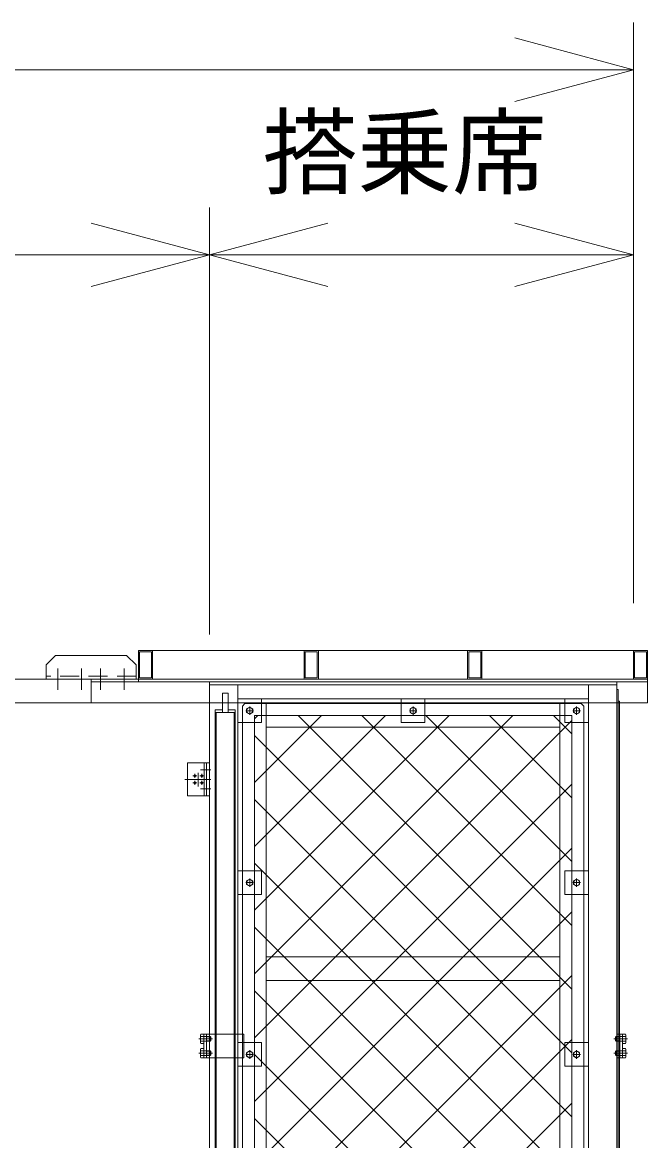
# Model space of a CAD drawing. Units: millimetres, scale not verified. Extents: x -8978 to 8399, y -12303 to 12300.
# Drawn here: x -436 to 884, y -176 to 2186 of the extents above; entities that cross this region are included whole.
import ezdxf
from ezdxf.enums import TextEntityAlignment as Align

# ---------------------------------------------------------------- set-up
doc = ezdxf.new("R2010")
doc.units = ezdxf.units.MM
doc.header["$LTSCALE"] = 20
doc.linetypes.add('CHAIN2', pattern=[12, 9, -1, 1, -1])
doc.linetypes.add('DASHED2', pattern=[3, 2, -1])
for name, color, linetype, lineweight in [('0-1_12 常用一点鎖線', 3, 'CHAIN2', 18), ('0-2_11 常用破線', 3, 'DASHED2', 18), ('0-4_10 常用実線', 3, 'Continuous', 18), ('0-D_05 寸法', 7, 'Continuous', 18), ('0-E_84 細線-01', 7, 'Continuous', 18)]:
    doc.layers.add(name, color=color, linetype=linetype, lineweight=lineweight)
doc.styles.add('ＭＳ ゴシック', font='')
doc.styles.get('ＭＳ ゴシック').set_extended_font_data('MS Gothic')

msp = doc.modelspace()

# ---------------------------------------------------------------- linework, layer by layer
at = {"layer": '0-1_12 常用一点鎖線'}
for p, q in [((-360.76, 821.21), (-360.76, 776.14)), ((-310.76, 821.21), (-310.76, 776.14)), ((-270.76, 821.21), (-270.76, 776.14)), ((-220.76, 821.21), (-220.76, 776.14)), ((44.24, 741.02), (44.24, 723.01)), ((389.24, 741.02), (389.24, 723.01)), ((734.24, 741.02), (734.24, 723.01)), ((36.24, 732.01), (52.24, 732.01)), ((381.24, 732.01), (397.24, 732.01)), ((742.24, 732.01), (726.24, 732.01)), ((-75.87, 594.51), (-67.47, 594.51)), ((-71.76, 598.74), (-71.76, 590.07)), ((-64.26, 572.23), (-64.26, 600.83)), ((-52.66, 594.51), (-61.05, 594.51)), ((-59.69, 607.01), (-37.97, 607.01)), ((-56.76, 598.74), (-56.76, 590.07)), ((-92.94, 587.01), (-37.97, 587.01)), ((-75.87, 579.51), (-67.47, 579.51)), ((-71.76, 575.29), (-71.76, 583.96)), ((-52.66, 579.51), (-61.05, 579.51)), ((-59.69, 567.01), (-37.97, 567.01)), ((-56.76, 575.29), (-56.76, 583.96)), ((44.24, 378.02), (44.24, 360.01)), ((734.24, 378.02), (734.24, 360.01)), ((36.24, 369.01), (52.24, 369.01)), ((742.24, 369.01), (726.24, 369.01)), ((-34.56, 39.01), (-62.96, 39.01)), ((813.04, 39.01), (841.44, 39.01)), ((-34.56, 9.01), (-62.96, 9.01)), ((36.24, 6.01), (52.24, 6.01)), ((44.24, -2.99), (44.24, 15.02)), ((742.24, 6.01), (726.24, 6.01)), ((734.24, -2.99), (734.24, 15.02)), ((813.04, 9.01), (841.44, 9.01))]:
    msp.add_line(p, q, dxfattribs=at)
at = {"layer": '0-2_11 常用破線'}
msp.add_line((-195.76, 805.01), (-385.76, 805.01), dxfattribs=at)
at = {"layer": '0-4_10 常用実線'}
for p, q in [((-190.76, 859.01), (-190.76, 799.01)), ((884.24, 859.01), (-190.76, 859.01)), ((-163.06, 856.71), (-188.46, 856.71)), ((-188.46, 801.31), (-188.46, 856.71)), ((-163.06, 801.31), (-163.06, 856.71)), ((-160.76, 799.01), (-160.76, 859.01)), ((159.24, 859.01), (159.24, 799.01)), ((161.54, 801.31), (161.54, 856.71)), ((186.94, 856.71), (161.54, 856.71)), ((186.94, 801.31), (186.94, 856.71)), ((189.24, 799.01), (189.24, 859.01)), ((504.24, 859.01), (504.24, 799.01)), ((506.54, 801.31), (506.54, 856.71)), ((531.94, 856.71), (506.54, 856.71)), ((531.94, 801.31), (531.94, 856.71)), ((534.24, 799.01), (534.24, 859.01)), ((854.24, 859.01), (854.24, 799.01)), ((856.54, 801.31), (856.54, 856.71)), ((881.94, 856.71), (856.54, 856.71)), ((881.94, 801.31), (881.94, 856.71)), ((884.24, 799.01), (884.24, 859.01)), ((-365.76, 849.01), (-385.76, 829.01)), ((-385.76, 829.01), (-385.76, 799.01)), ((-195.76, 829.01), (-195.76, 799.01)), ((-2090.76, 799.01), (-290.76, 799.01)), ((884.24, 799.01), (-290.76, 799.01)), ((-290.76, 799.01), (-290.76, 749.01)), ((884.24, 793.01), (-290.76, 793.01)), ((884.24, 799.01), (-190.76, 799.01)), ((884.24, 799.01), (-190.76, 799.01)), ((-190.76, 793.01), (-190.76, 799.01)), ((-190.76, 793.01), (884.24, 793.01)), ((-163.06, 801.31), (-188.46, 801.31)), ((-40.76, 793.01), (-40.76, -1744.99)), ((-40.76, 793.01), (819.24, 793.01)), ((819.24, 787.01), (-40.76, 787.01)), ((19.24, 787.01), (19.24, -1744.99)), ((186.94, 801.31), (161.54, 801.31)), ((531.94, 801.31), (506.54, 801.31)), ((759.24, 787.01), (759.24, -1744.99)), ((819.24, 793.01), (819.24, -1744.99)), ((881.94, 801.31), (856.54, 801.31)), ((884.24, 799.01), (884.24, 749.01)), ((-13.46, 769.01), (-13.46, 728.01)), ((759.24, 757.01), (19.24, 757.01)), ((364.24, 757.01), (364.24, 707.01)), ((819.24, 777.01), (822.24, 777.01)), ((822.24, 777.01), (822.24, -740.99)), ((-2090.76, 749.01), (-290.76, 749.01)), ((884.24, 749.01), (-290.76, 749.01)), ((-28.81, 734.01), (-28.81, -1695.98)), ((-28.81, 734.01), (-13.46, 734.01)), ((13.89, 734.01), (-1.46, 734.01)), ((13.89, 734.01), (13.89, -1695.98)), ((29.24, 742.01), (34.24, 747.01)), ((29.24, -366.99), (29.24, 742.01)), ((34.24, 747.01), (389.24, 747.01)), ((37.74, 735.77), (44.24, 739.52)), ((37.74, 728.26), (37.74, 735.77)), ((44.24, 739.52), (50.74, 735.77)), ((50.74, 735.77), (50.74, 728.26)), ((79.24, 747.01), (79.24, -371.99)), ((382.74, 735.77), (389.24, 739.52)), ((382.74, 728.26), (382.74, 735.77)), ((744.24, 747.01), (389.24, 747.01)), ((389.24, 739.52), (395.74, 735.77)), ((395.74, 735.77), (395.74, 728.26)), ((699.24, 747.01), (699.24, -371.99)), ((734.24, 739.52), (727.74, 735.77)), ((727.74, 735.77), (727.74, 728.26)), ((740.74, 735.77), (734.24, 739.52)), ((740.74, 728.26), (740.74, 735.77)), ((744.24, 747.01), (749.24, 742.01)), ((749.24, -366.99), (749.24, 742.01)), ((824.54, 752.01), (822.24, 752.01)), ((824.54, -715.99), (824.54, 752.01)), ((13.89, 728.01), (-28.81, 728.01)), ((-26.51, 728.01), (-26.51, -1695.98)), ((11.59, 728.01), (11.59, -1695.98)), ((37.74, 728.26), (44.24, 724.51)), ((50.74, 728.26), (44.24, 724.51)), ((54.24, 722.01), (389.24, 722.01)), ((54.24, 722.01), (54.24, -346.99)), ((382.74, 728.26), (389.24, 724.51)), ((395.74, 728.26), (389.24, 724.51)), ((724.24, 722.01), (389.24, 722.01)), ((724.24, 721.84), (723.93, 722.01)), ((724.24, 722.01), (724.24, -346.99)), ((727.74, 728.26), (734.24, 724.51)), ((740.74, 728.26), (734.24, 724.51)), ((79.24, 697.01), (389.24, 697.01)), ((699.24, 697.01), (389.24, 697.01)), ((-86.76, 622.01), (-46.76, 622.01)), ((-86.76, 622.01), (-86.76, 552.01)), ((-51.76, 552.01), (-51.76, 622.01)), ((-46.76, 622.01), (-40.76, 622.01)), ((-46.76, 552.01), (-46.76, 622.01)), ((-46.76, 552.01), (-86.76, 552.01)), ((-46.76, 552.01), (-40.76, 552.01)), ((69.24, 394.01), (19.24, 394.01)), ((709.24, 394.01), (759.24, 394.01)), ((37.74, 372.77), (44.24, 376.52)), ((37.74, 365.26), (37.74, 372.77)), ((37.74, 365.26), (44.24, 361.51)), ((44.24, 376.52), (50.74, 372.77)), ((50.74, 365.26), (44.24, 361.51)), ((50.74, 372.77), (50.74, 365.26)), ((734.24, 376.52), (727.74, 372.77)), ((727.74, 372.77), (727.74, 365.26)), ((727.74, 365.26), (734.24, 361.51)), ((740.74, 372.77), (734.24, 376.52)), ((740.74, 365.26), (734.24, 361.51)), ((740.74, 365.26), (740.74, 372.77)), ((699.24, 212.51), (79.24, 212.51)), ((699.24, 162.51), (79.24, 162.51)), ((-59.76, 30.76), (-59.76, 47.26)), ((-40.76, 49.01), (-52.76, 49.01)), ((-52.76, -0.99), (-52.76, 49.01)), ((-40.76, 49.01), (-52.76, 49.01)), ((-52.76, 29.21), (-52.76, 48.81)), ((-46.76, 49.01), (31.84, 49.01)), ((-46.76, 49.01), (-46.76, -0.99)), ((31.84, 49.01), (31.84, -0.99)), ((819.24, 49.01), (831.24, 49.01)), ((825.24, 49.01), (825.24, -0.99)), ((831.24, -0.99), (831.24, 49.01)), ((831.24, 29.21), (831.24, 48.81)), ((838.24, 30.76), (838.24, 47.26)), ((-59.76, 30.76), (-58.87, 29.21)), ((-52.76, 43.91), (-58.87, 43.91)), ((-52.76, 34.11), (-58.87, 34.11)), ((-58.87, 29.21), (-52.76, 29.21)), ((-39.26, 44.01), (-52.76, 44.01)), ((-39.26, 34.01), (-52.76, 34.01)), ((-46.76, 43.2), (-49.76, 44.01)), ((-46.76, 34.83), (-49.76, 34.01)), ((-46.76, 34.01), (-46.76, 44.01)), ((-38.45, 43.2), (-46.76, 43.2)), ((-38.45, 34.83), (-46.76, 34.83)), ((-39.26, 44.01), (-37.76, 42.51)), ((-37.76, 35.51), (-37.76, 42.51)), ((817.74, 44.01), (816.24, 42.51)), ((816.24, 35.51), (816.24, 42.51)), ((816.93, 43.2), (825.24, 43.2)), ((816.93, 34.83), (825.24, 34.83)), ((817.74, 44.01), (831.24, 44.01)), ((817.74, 34.01), (831.24, 34.01)), ((825.24, 34.01), (825.24, 44.01)), ((825.24, 43.2), (828.24, 44.01)), ((825.24, 34.83), (828.24, 34.01)), ((831.24, 43.91), (837.34, 43.91)), ((831.24, 34.11), (837.34, 34.11)), ((837.34, 29.21), (831.24, 29.21)), ((838.24, 30.76), (837.34, 29.21)), ((-59.76, 0.76), (-59.76, 17.26)), ((-59.76, 0.76), (-58.87, -0.79)), ((-52.76, 13.91), (-58.87, 13.91)), ((-52.76, 4.11), (-58.87, 4.11)), ((-52.76, -0.79), (-52.76, 18.81)), ((-39.26, 14.01), (-52.76, 14.01)), ((-39.26, 4.01), (-52.76, 4.01)), ((-46.76, 13.2), (-49.76, 14.01)), ((-46.76, 4.83), (-49.76, 4.01)), ((-46.76, 4.01), (-46.76, 14.01)), ((-38.45, 13.2), (-46.76, 13.2)), ((-38.45, 4.83), (-46.76, 4.83)), ((-39.26, 14.01), (-37.76, 12.51)), ((-37.76, 5.51), (-37.76, 12.51)), ((37.74, 9.77), (44.24, 13.52)), ((37.74, 9.77), (37.74, 2.26)), ((37.74, 2.26), (44.24, -1.49)), ((50.74, 9.77), (44.24, 13.52)), ((44.24, -1.49), (50.74, 2.26)), ((50.74, 2.26), (50.74, 9.77)), ((727.74, 9.77), (734.24, 13.52)), ((727.74, 2.26), (727.74, 9.77)), ((734.24, -1.49), (727.74, 2.26)), ((740.74, 9.77), (734.24, 13.52)), ((740.74, 2.26), (734.24, -1.49)), ((740.74, 9.77), (740.74, 2.26)), ((817.74, 14.01), (816.24, 12.51)), ((816.24, 5.51), (816.24, 12.51)), ((816.93, 13.2), (825.24, 13.2)), ((816.93, 4.83), (825.24, 4.83)), ((817.74, 14.01), (831.24, 14.01)), ((817.74, 4.01), (831.24, 4.01)), ((825.24, 4.01), (825.24, 14.01)), ((825.24, 13.2), (828.24, 14.01)), ((825.24, 4.83), (828.24, 4.01)), ((831.24, -0.79), (831.24, 18.81)), ((831.24, 13.91), (837.34, 13.91)), ((831.24, 4.11), (837.34, 4.11)), ((838.24, 0.76), (837.34, -0.79)), ((838.24, 0.76), (838.24, 17.26)), ((-58.87, -0.79), (-52.76, -0.79)), ((-40.76, -0.99), (-52.76, -0.99)), ((-46.76, -0.99), (31.84, -0.99)), ((69.24, -18.99), (19.24, -18.99)), ((709.24, -18.99), (759.24, -18.99)), ((819.24, -0.99), (831.24, -0.99)), ((837.34, -0.79), (831.24, -0.79))]:
    msp.add_line(p, q, dxfattribs=at)
for points in [[(-365.76, 849.01), (-215.76, 849.01), (-195.76, 829.01)], [(-13.46, 769.01), (-1.46, 769.01), (-1.46, 728.01)], [(69.24, 757.01), (69.24, 707.01), (19.24, 707.01)], [(414.24, 757.01), (414.24, 707.01), (364.24, 707.01)], [(709.24, 757.01), (709.24, 707.01), (759.24, 707.01)], [(69.24, 394.01), (69.24, 344.01), (19.24, 344.01)], [(709.24, 394.01), (709.24, 344.01), (759.24, 344.01)], [(-59.76, 47.26), (-58.87, 48.81), (-52.76, 48.81)], [(-40.76, -0.99), (-52.76, -0.99), (-52.76, 49.01)], [(838.24, 47.26), (837.34, 48.81), (831.24, 48.81)], [(-37.76, 35.51), (-39.26, 34.01), (-39.26, 44.01)], [(69.24, -18.99), (69.24, 31.01), (19.24, 31.01)], [(709.24, -18.99), (709.24, 31.01), (759.24, 31.01)], [(816.24, 35.51), (817.74, 34.01), (817.74, 44.01)], [(-59.76, 17.26), (-58.87, 18.81), (-52.76, 18.81)], [(-37.76, 5.51), (-39.26, 4.01), (-39.26, 14.01)], [(816.24, 5.51), (817.74, 4.01), (817.74, 14.01)], [(838.24, 17.26), (837.34, 18.81), (831.24, 18.81)]]:
    msp.add_lwpolyline(points, dxfattribs=at)
for centre, radius in [((44.24, 732.01), 6.5), ((389.24, 732.01), 6.5), ((734.24, 732.01), 6.5), ((-71.76, 594.51), 2), ((-71.76, 594.51), 1.65), ((-56.76, 594.51), 2), ((-56.76, 594.51), 1.65), ((-71.76, 579.51), 2), ((-71.76, 579.51), 1.65), ((-56.76, 579.51), 2), ((-56.76, 579.51), 1.65), ((44.24, 369.01), 6.5), ((734.24, 369.01), 6.5), ((44.24, 6.01), 6.5), ((734.24, 6.01), 6.5)]:
    msp.add_circle(centre, radius, dxfattribs=at)
for centre, radius, start, end in [((-55.96, 46.36), 3.8, 180, 220.1307), ((-45.9, 39.01), 13.86, 159.30014, 200.69986), ((-55.96, 31.66), 3.8, 139.8693, 180), ((834.44, 46.36), 3.8, 319.8693, 0), ((824.38, 39.01), 13.86, 339.30014, 20.69986), ((834.44, 31.66), 3.8, 0, 40.1307), ((-55.96, 16.36), 3.8, 180, 220.1307), ((-45.9, 9.01), 13.86, 159.30014, 200.69986), ((-55.96, 1.66), 3.8, 139.8693, 180), ((834.44, 16.36), 3.8, 319.8693, 0), ((824.38, 9.01), 13.86, 339.30014, 20.69986), ((834.44, 1.66), 3.8, 0, 40.1307)]:
    msp.add_arc(centre, radius, start, end, dxfattribs=at)
at = {"layer": '0-D_05 寸法'}
for p, q in [((854.24, 959.01), (854.24, 2185.86)), ((-4785.76, 2085.86), (604.24, 2085.86)), ((854.24, 2085.86), (604.24, 2085.86)), ((-40.76, 893.01), (-40.76, 1794.77)), ((-40.76, 893.01), (-40.76, 1794.77)), ((854.24, 959.01), (854.24, 1794.77)), ((-3890.76, 1694.77), (-290.76, 1694.77)), ((-40.76, 1694.77), (-290.76, 1694.77)), ((-40.76, 1694.77), (209.24, 1694.77)), ((209.24, 1694.77), (604.24, 1694.77)), ((854.24, 1694.77), (604.24, 1694.77))]:
    msp.add_line(p, q, dxfattribs=at)
for points in [[(604.24, 2152.85), (854.24, 2085.86), (604.24, 2018.88)], [(-290.76, 1761.76), (-40.76, 1694.77), (-290.76, 1627.78)], [(209.24, 1627.78), (-40.76, 1694.77), (209.24, 1761.76)], [(604.24, 1761.76), (854.24, 1694.77), (604.24, 1627.78)]]:
    msp.add_lwpolyline(points, dxfattribs=at)
at = {"layer": '0-E_84 細線-01'}
for p, q in [((54.24, 714.93), (61.32, 722.01)), ((54.24, 580.23), (195.99, 721.98)), ((54.24, 445.53), (330.66, 721.94)), ((54.24, 310.82), (465.32, 721.91)), ((54.24, 176.12), (599.99, 721.87)), ((54.24, 41.41), (724.24, 711.41)), ((724.24, 144.06), (146.31, 721.99)), ((724.24, 278.77), (281.05, 721.96)), ((724.24, 413.47), (415.79, 721.92)), ((724.24, 548.18), (550.53, 721.88)), ((724.24, 682.88), (685.27, 721.85)), ((724.24, 9.36), (54.24, 679.36)), ((54.24, -93.29), (724.24, 576.71)), ((724.24, -125.34), (54.24, 544.66)), ((54.24, -227.99), (724.24, 442.01)), ((724.24, -260.05), (54.24, 409.95)), ((69.95, -346.99), (724.24, 307.3)), ((676.47, -346.99), (54.24, 275.25)), ((204.66, -346.99), (724.24, 172.6)), ((541.77, -346.99), (54.24, 140.54)), ((339.36, -346.99), (724.24, 37.9)), ((407.07, -346.99), (54.24, 5.84)), ((474.06, -346.99), (724.24, -96.81)), ((272.36, -346.99), (54.24, -128.86))]:
    msp.add_line(p, q, dxfattribs=at)

# ---------------------------------------------------------------- texts
at = {"layer": '0-D_05 寸法', "style": 'ＭＳ ゴシック'}
msp.add_text('搭乗席', height=146.6, dxfattribs=at).set_placement((71.5, 1794.77), align=Align.BOTTOM_LEFT)

doc.saveas('drawing.dxf')
